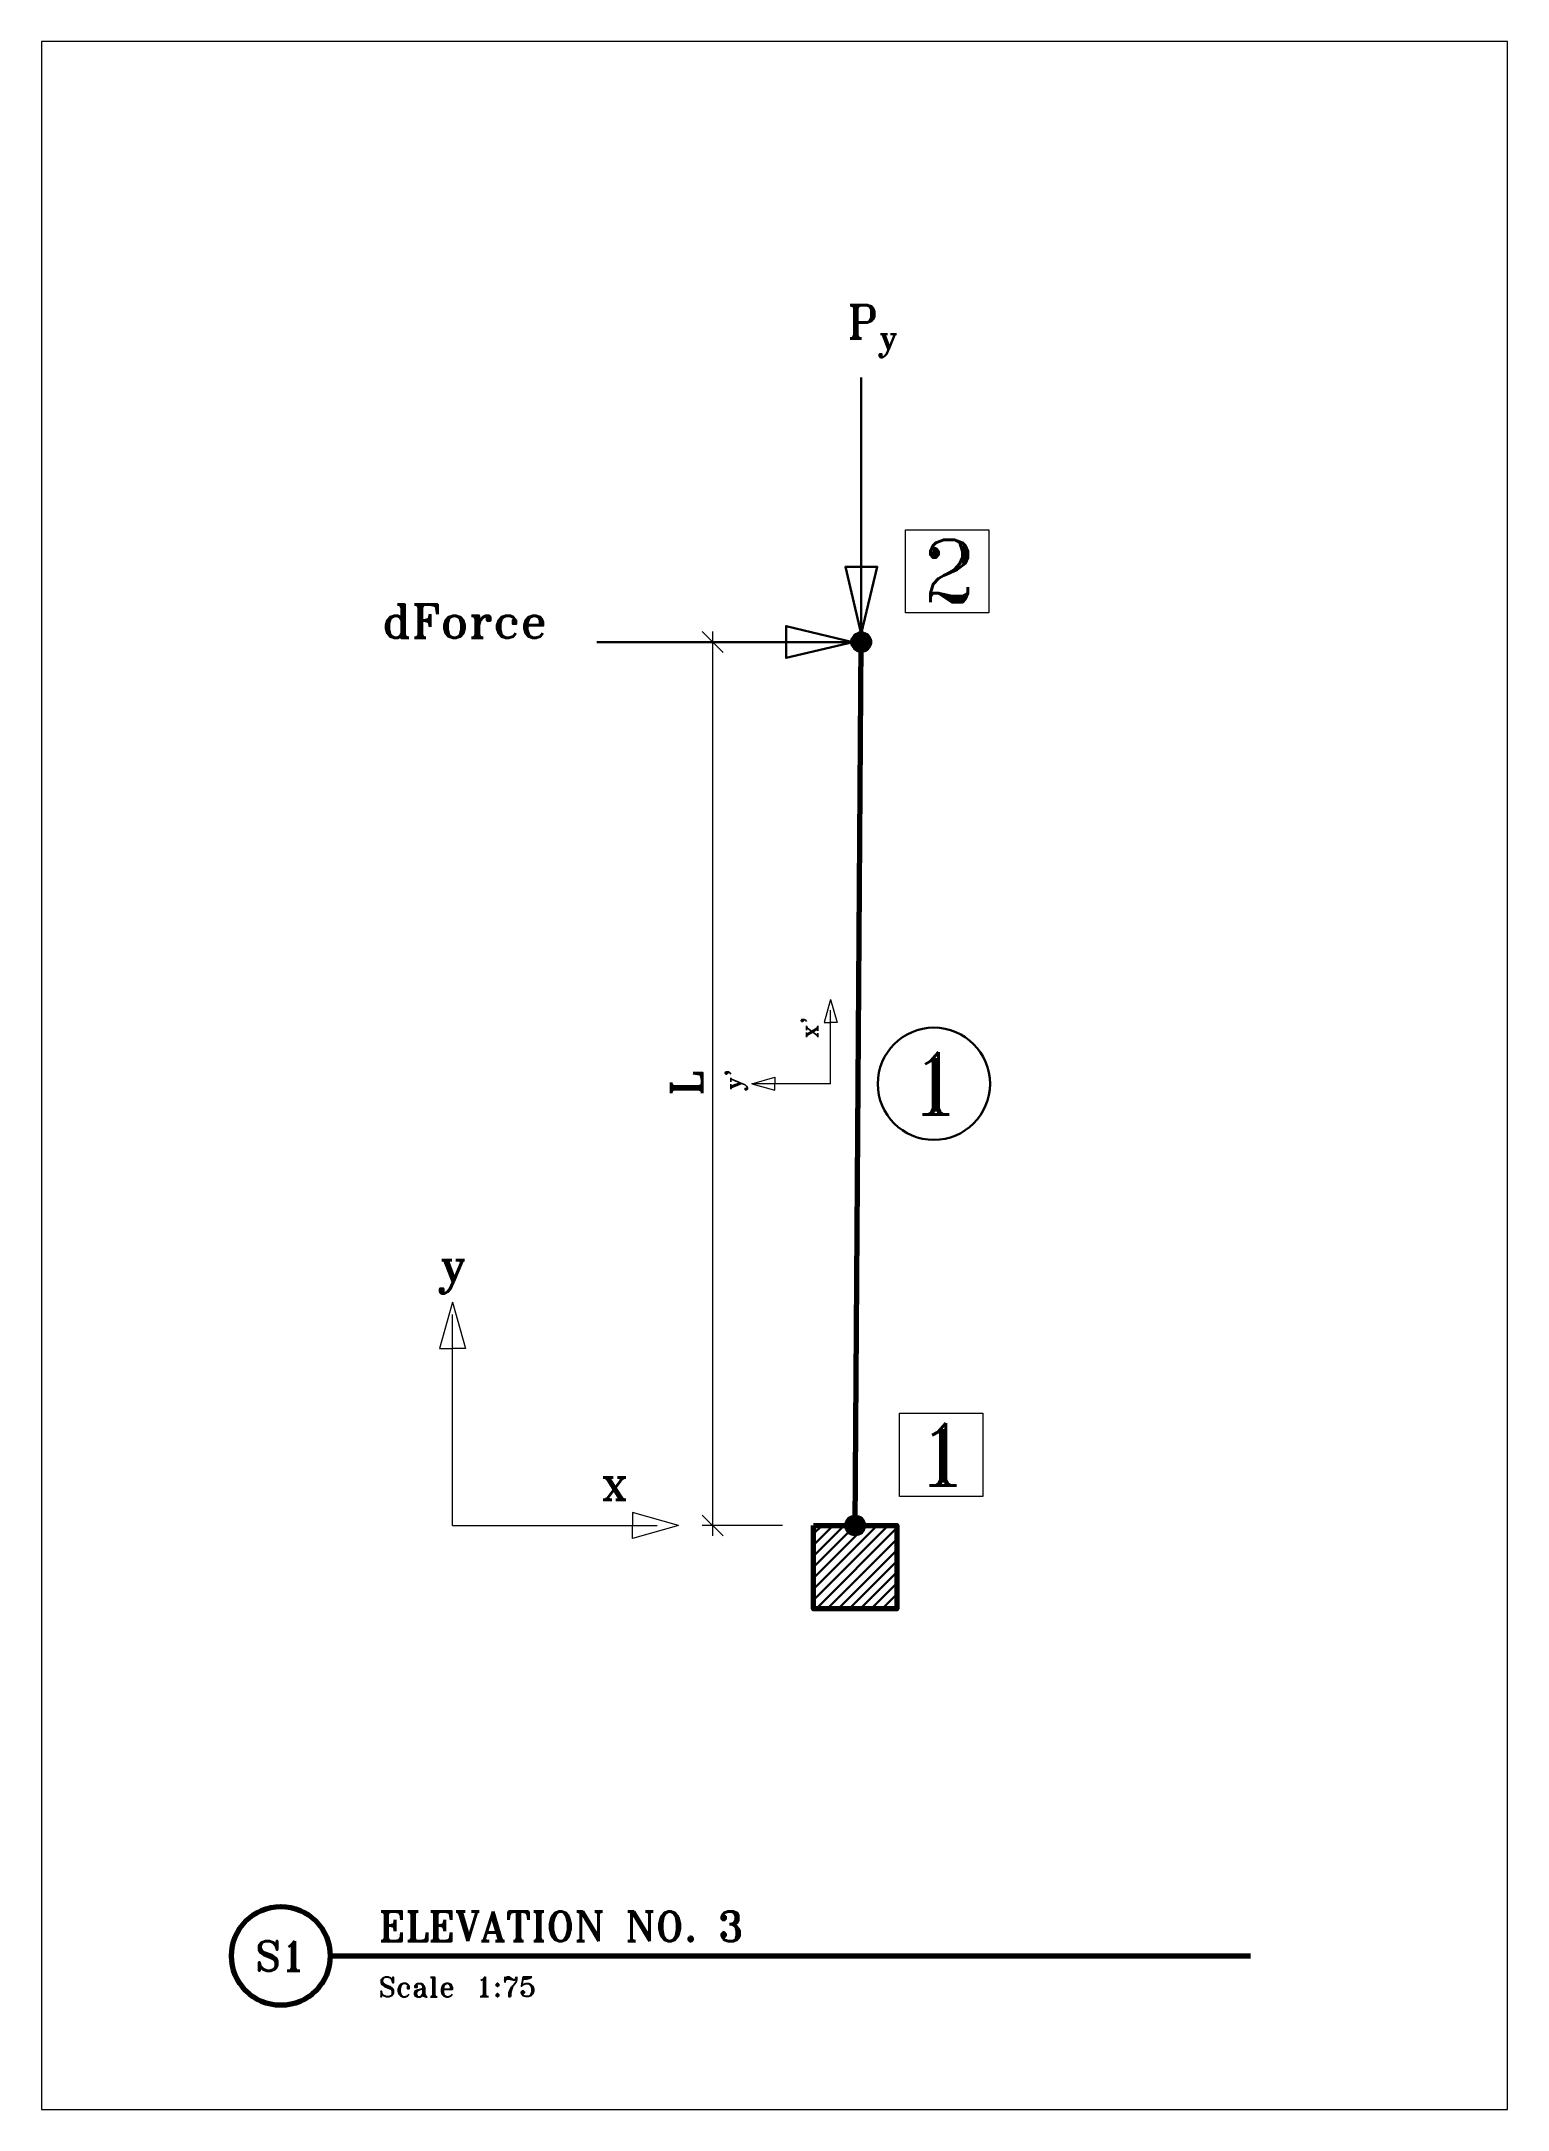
# Paper-space layout 'A3-Portrait' of a CAD drawing. Header units: millimetres. Extents: x 7 to 304, y 8 to 426.
# The model-space entities are those that its viewports show. They can reach past a viewport. Long polylines and large blocks are cut down to what shows.
import ezdxf
from ezdxf.enums import TextEntityAlignment as Align

# ---------------------------------------------------------------- set-up
doc = ezdxf.new("R2010")
doc.units = ezdxf.units.MM
doc.header["$MEASUREMENT"] = 0
doc.linetypes.add('ACAD_ISO03W100', pattern=[30, 12, -18])
for name, color, linetype, lineweight in [('2', 2, 'Continuous', 20), ('2__', 2, 'ACAD_ISO03W100', 20), ('3', 3, 'Continuous', 30), ('4', 4, 'Continuous', 40), ('6', 6, 'Continuous', 70)]:
    doc.layers.add(name, color=color, linetype=linetype, lineweight=lineweight)
doc.layers.add('Dims', color=1, linetype='Continuous')
doc.styles.add('Romant', font='romant.shx')
doc.dimstyles.new('25', dxfattribs={"dimscale": 25, "dimtxt": 3, "dimasz": 2, "dimexe": 1, "dimexo": 3, "dimgap": 1, "dimtad": 1, "dimdec": 0, "dimzin": 0, "dimdsep": 46, "dimtxsty": 'Romant', "dimblk": 'OBLIQUE', "dimcen": 0.09, "dimdle": 1, "dimclrd": 1, "dimclre": 1, "dimclrt": 3, "dimadec": 1, "dimazin": 0, "dimtfac": 1, "dimtdec": 0, "dimtofl": 0, "dimtmove": 0, "dimatfit": 3, "dimfxl": 1, "dimtfillclr": 3, "dimtolj": 1, "dimtzin": 0, "dimlwd": 15, "dimlwe": 15, "dimarcsym": 0})

# ---------------------------------------------------------------- blocks, each defined once
blk = doc.blocks.new('*U3')
at = {"layer": '6'}
blk.add_line((0, 0), (186.31, 0), dxfattribs=at)
blk.add_circle((-10, 0), 10, dxfattribs=at)
at = {"style": 'Romant'}
for tag, p, height in [('TITLE', (9.83, 3), 6), ('SCALE', (29.49, -8.24), 4)]:
    blk.add_attdef(tag, p, '', height=height, dxfattribs=at)
blk.add_attdef('SHEET', text='', height=6, dxfattribs=at).set_placement((-10, -3), align=Align.CENTER)
at = {"layer": '4', "insert": (9.83, -4.28), "char_height": 4, "attachment_point": 1, "style": 'Romant'}
blk.add_mtext_dynamic_manual_height_columns('Scale ', width=407.2188, gutter_width=1, heights=[0], dxfattribs=at)
blk = doc.blocks.new('_Oblique')
at = {"color": 0, "linetype": 'ByBlock', "lineweight": -2}
blk.add_line((-0.5, -0.5), (0.5, 0.5), dxfattribs=at)
blk = doc.blocks.new('*D24')
at = {"layer": 'Defpoints', "color": 0, "transparency": 16777216}
for p in [(-24124.7, 70658.5), (-24481.9, 68535.7), (-24239.4, 68535.7)]:
    blk.add_point(p, dxfattribs=at)
at = {"layer": 'Dims', "color": 1, "lineweight": 15, "transparency": 16777216}
for p, q in [((-24481.9, 70683.5), (-24481.9, 68510.7)), ((-24199.7, 70658.5), (-24506.9, 70658.5)), ((-24314.4, 68535.7), (-24506.9, 68535.7))]:
    blk.add_line(p, q, dxfattribs=at)
at = {"layer": 'Dims', "color": 1, "lineweight": 15, "transparency": 16777216, "xscale": 50, "yscale": 50, "zscale": 50}
for p, rotation in [((-24481.9, 70658.5), 90), ((-24481.9, 68535.7), 270)]:
    blk.add_blockref('_Oblique', p, dxfattribs=dict(at, rotation=rotation))
at = {"layer": 'Dims', "color": 3, "transparency": 16777216, "insert": (-24544.4, 69597.1), "char_height": 75, "attachment_point": 5, "rotation": 90, "style": 'Romant'}
blk.add_mtext('\\A1;L', dxfattribs=at)

msp = doc.modelspace()

# ---------------------------------------------------------------- hatches: boundary and pattern name
at = {"layer": '3'}
h = msp.add_hatch(color=1, dxfattribs=at)
h.dxf.hatch_style = 1
edge = h.paths.add_edge_path()
edge.add_arc((-24124.7, 70658.5), 20, 0, 360)
h = msp.add_hatch(dxfattribs=at)
h.set_pattern_fill('ANSI31', color=1, scale=150)
h.paths.add_polyline_path([(-24239.4, 68535.7), (-24039.4, 68535.7), (-24039.4, 68335.7), (-24239.4, 68335.7)])
h = msp.add_hatch(color=1, dxfattribs=at)
h.dxf.hatch_style = 1
edge = h.paths.add_edge_path()
edge.add_arc((-24139.4, 68535.7), 20, 0, 360)

# ---------------------------------------------------------------- linework, layer by layer
at = {"layer": '2'}
for points in [[(-23818.3, 70728.4), (-24018.3, 70728.4), (-24018.3, 70928.4), (-23818.3, 70928.4)], [(-23832.9, 68605.6), (-24032.9, 68605.6), (-24032.9, 68805.6), (-23832.9, 68805.6)]]:
    msp.add_lwpolyline(points, close=True, dxfattribs=at)
at = {"layer": '2__', "ltscale": 0.3}
for p, q in [((-24198.5, 69597.1), (-24198.5, 69773.7)), ((-24198.5, 69597.1), (-24387.9, 69597.1)), ((-25107.1, 68535.7), (-25107.1, 69072)), ((-25107.1, 68535.7), (-24615, 68535.7))]:
    msp.add_line(p, q, dxfattribs=at)
at = {"layer": '2__'}
for points in [[(-24198.5, 69799.3), (-24214.2, 69743.9), (-24198.5, 69743.9)], [(-24198.5, 69799.3), (-24182.8, 69743.9), (-24198.5, 69743.9)], [(-24387.9, 69597.1), (-24332.4, 69612.7), (-24332.4, 69597.1)], [(-24387.9, 69597.1), (-24332.4, 69581.4), (-24332.4, 69597.1)], [(-25107.1, 69072), (-25138.5, 68961.1), (-25107.1, 68961.1)], [(-25107.1, 69072), (-25075.8, 68961.1), (-25107.1, 68961.1)], [(-24563.6, 68535.7), (-24674.5, 68567), (-24674.5, 68535.7)], [(-24563.6, 68535.7), (-24674.5, 68504.3), (-24674.5, 68535.7)]]:
    msp.add_lwpolyline(points, dxfattribs=at)
at = {"layer": '3'}
for p, q in [((-24124.7, 70678.5), (-24124.7, 71293.7)), ((-24144.7, 70658.5), (-24760, 70658.5))]:
    msp.add_line(p, q, dxfattribs=at)
for points in [[(-24124.7, 70678.5), (-24162.9, 70839.2), (-24124.7, 70839.2)], [(-24124.7, 70678.5), (-24086.5, 70839.2), (-24124.7, 70839.2)], [(-24144.7, 70658.5), (-24305.5, 70696.7), (-24305.5, 70658.5)], [(-24144.7, 70658.5), (-24305.5, 70620.2), (-24305.5, 70658.5)]]:
    msp.add_lwpolyline(points, dxfattribs=at)
msp.add_circle((-23950.2, 69597.1), 134.9, dxfattribs=at)
at = {"layer": '6'}
msp.add_line((-24139.4, 68535.7), (-24124.7, 70658.5), dxfattribs=at)
msp.add_lwpolyline([(-24239.4, 68535.7), (-24039.4, 68535.7), (-24039.4, 68335.7), (-24239.4, 68335.7)], close=True, dxfattribs=at)
for centre in [(-24124.7, 70658.5), (-24139.4, 68535.7)]:
    msp.add_circle(centre, 20, dxfattribs=at)

# ---------------------------------------------------------------- texts
at = {"layer": '2', "char_height": 150, "attachment_point": 1, "style": 'Romant'}
for s, insert in [('\\A1;\\pxqc;2', (-24015.1, 70904.3)), ('\\A1;\\pxqc;1', (-24029.8, 68781.5))]:
    msp.add_mtext_dynamic_manual_height_columns(s, width=202.991, gutter_width=375.9, heights=[0], dxfattribs=dict(at, insert=insert))
at = {"layer": '2__', "char_height": 40, "attachment_point": 1, "rotation": 90, "style": 'Romant'}
for s, insert in [("\\A1;x'", (-24269.5, 69705.2)), ("\\A1;y'", (-24451.7, 69580.8))]:
    msp.add_mtext_dynamic_manual_height_columns(s, width=320.303, gutter_width=37.6, heights=[0], dxfattribs=dict(at, insert=insert))
at = {"layer": '2__', "char_height": 80, "attachment_point": 1, "style": 'Romant'}
for s, insert in [('\\A1;y', (-25139.7, 69199.8)), ('\\A1;x', (-24751.8, 68677.7))]:
    msp.add_mtext_dynamic_manual_height_columns(s, width=640.605, gutter_width=75.2, heights=[0], dxfattribs=dict(at, insert=insert))
at = {"layer": '3', "attachment_point": 1, "style": 'Romant'}
for s, insert, char_height in [('\\A1;\\pxqc;P{\\H0.7x;\\S^ y;}', (-24199.5, 71468.1), 80), ('\\A1;\\pxqc;dForce', (-25179.6, 70748.3), 80), ('\\A1;\\pxqc;1', (-24047.1, 69673), 150)]:
    msp.add_mtext_dynamic_manual_height_columns(s, width=202.991, gutter_width=375.9, heights=[0], dxfattribs=dict(at, insert=insert, char_height=char_height))

# ---------------------------------------------------------------- dimensions: what is measured, and where the dimension line sits
at = {"layer": 'Dims'}
dim = msp.add_linear_dim(base=(-24481.9, 68535.7), p1=(-24124.7, 70658.5), p2=(-24239.4, 68535.7), angle=90, text='L', dimstyle='25', dxfattribs=at)
dim.commit()
dim.dimension.update_dxf_attribs({"geometry": '*D24', "text_midpoint": (-24544.4, 69597.1)})

psp = doc.layouts.new('A3-Portrait')

# ---------------------------------------------------------------- block references
at = {"layer": '4'}
psp.add_blockref('*U3', (65.38, 38.65), dxfattribs=at).add_auto_attribs({'TITLE': 'ELEVATION NO. 3', 'SCALE': '1:75', 'SHEET': 'S1'})

# ---------------------------------------------------------------- viewports
at = {"layer": '0', "view_target_point": (14668.5, 14106.48)}
psp.add_viewport(center=(155.32, 216.88), size=(296.83, 418.695), view_center_point=(-39001.73, 55510.43), view_height=4969.53, dxfattribs=at)

doc.saveas('drawing.dxf')
